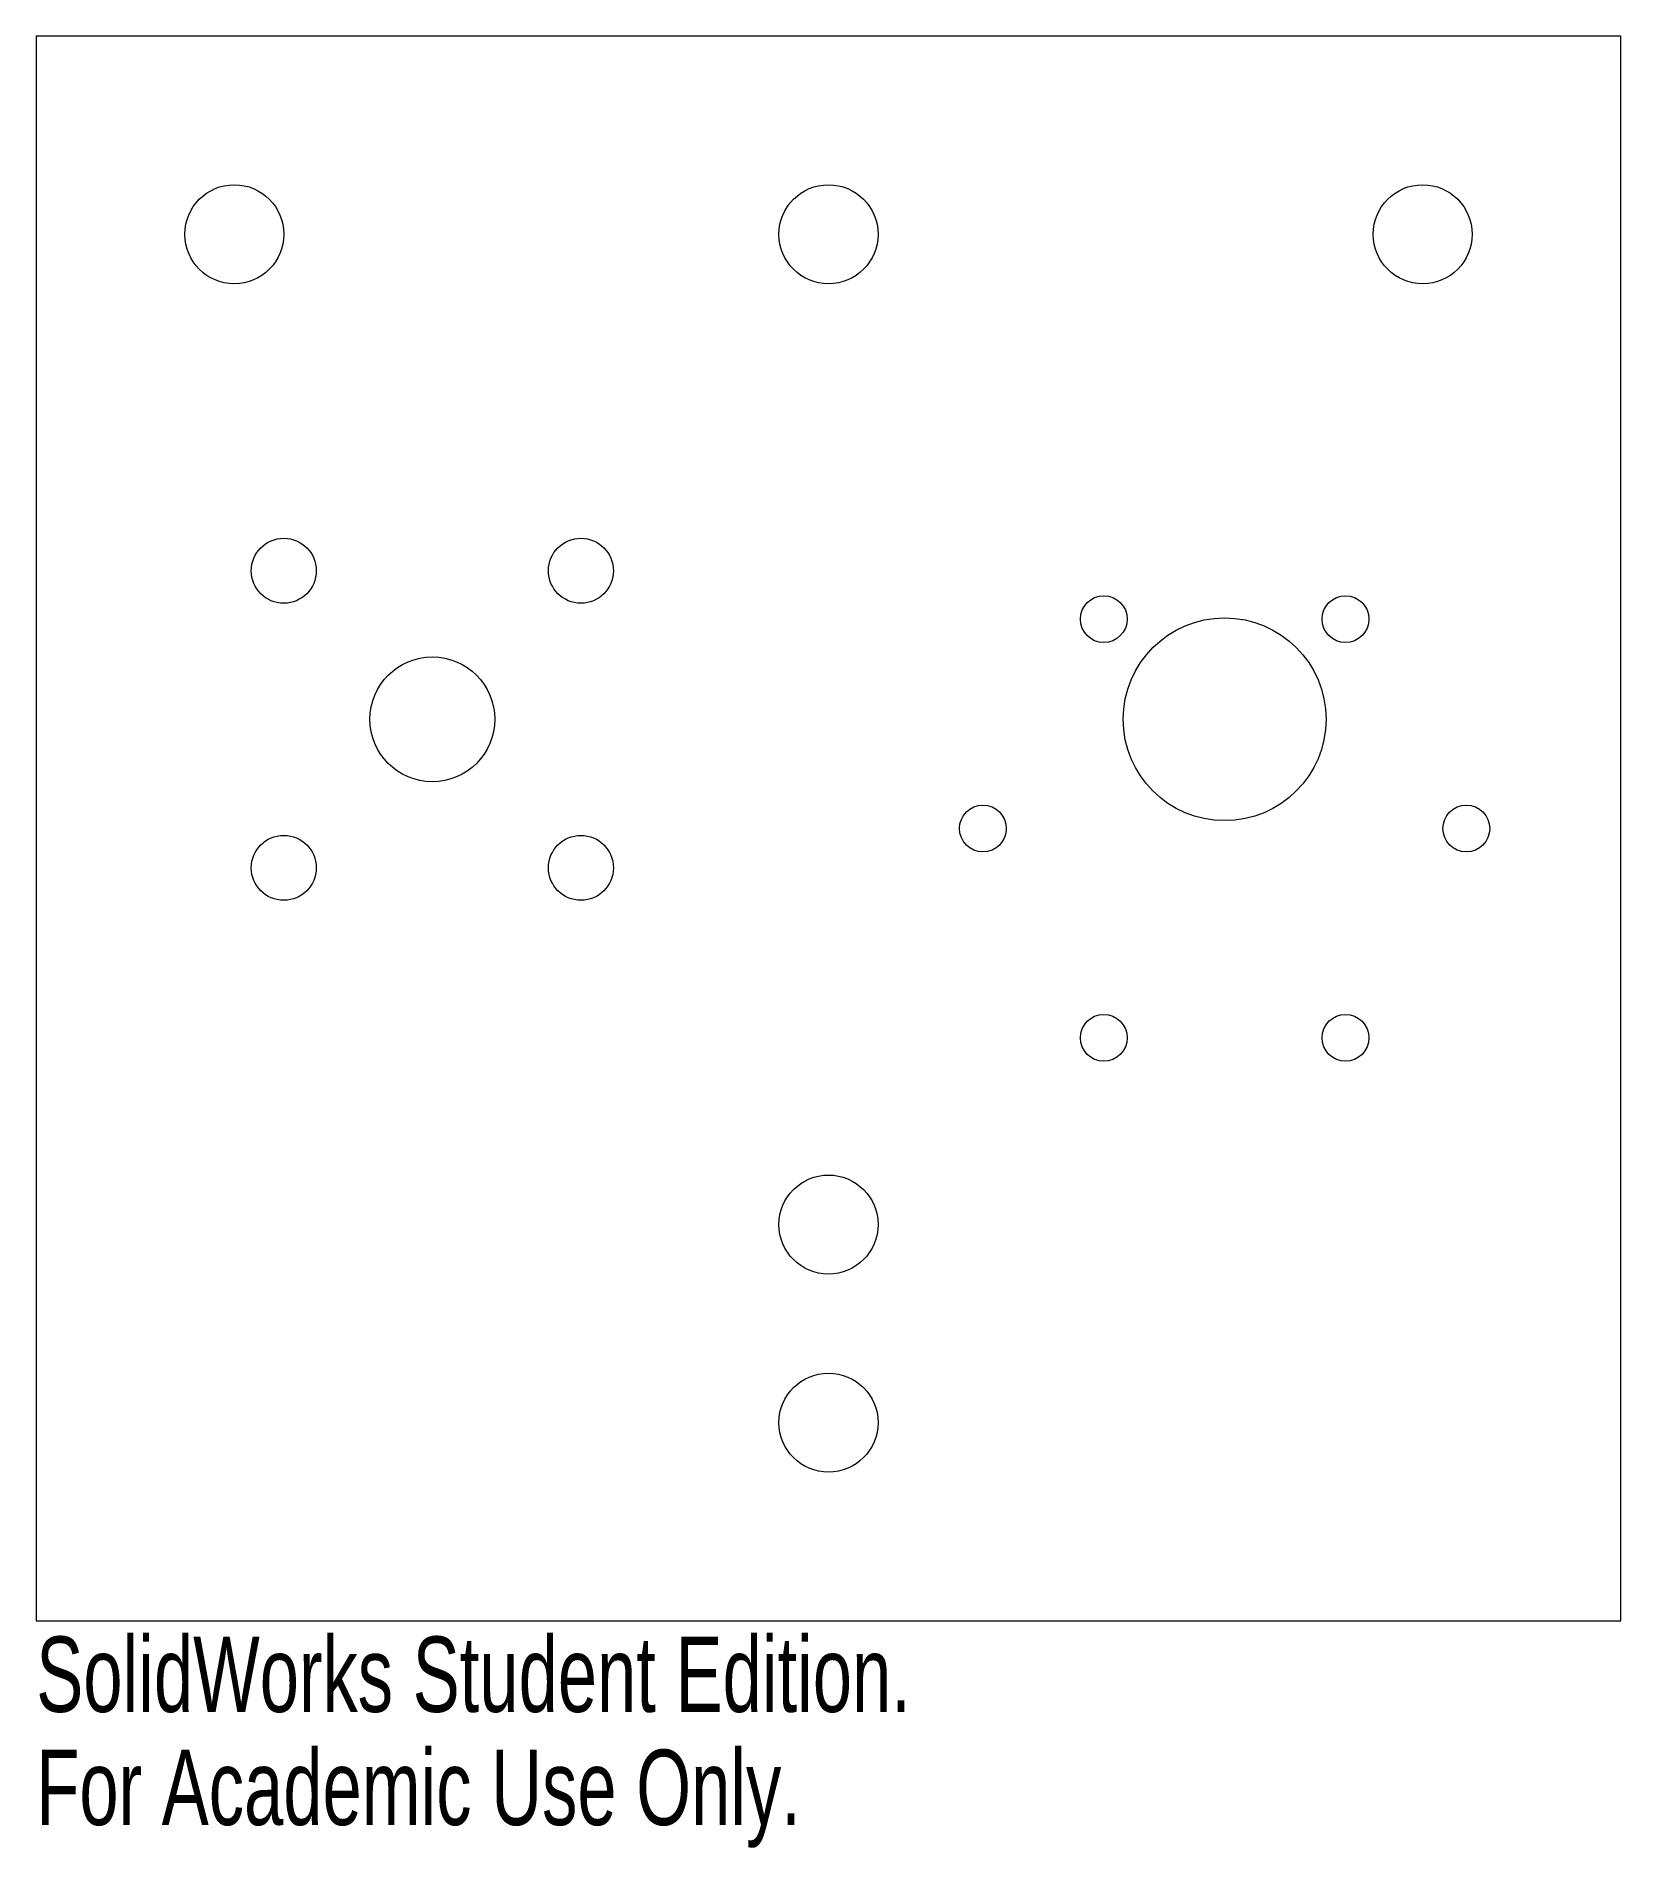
# Model space of a CAD drawing. Header units: inches. Extents: x 0 to 4, y -0.57 to 4.
import ezdxf

# ---------------------------------------------------------------- set-up
doc = ezdxf.new("R2010")
doc.units = ezdxf.units.IN
doc.header["$MEASUREMENT"] = 0
doc.styles.add('SLDTEXTSTYLE0', font='TXT', dxfattribs={"width": 0.7})

msp = doc.modelspace()

# ---------------------------------------------------------------- linework, layer by layer
at = {"color": 7, "linetype": 'Continuous', "lineweight": 15}
for p, q in [((4, 4), (0, 4)), ((0, 4), (0, 0)), ((4, 0), (4, 4)), ((0, 0), (4, 0))]:
    msp.add_line(p, q, dxfattribs=at)
for centre, radius in [((0.5, 3.5), 0.125), ((2, 3.5), 0.125), ((3.5, 3.5), 0.125), ((0.625, 2.6506), 0.082), ((1.375, 2.6506), 0.082), ((2.6949, 2.5285), 0.0591), ((3.3051, 2.5285), 0.0591), ((3, 2.2756), 0.2559), ((1, 2.2756), 0.1575), ((2.3898, 2), 0.0591), ((3.6102, 2), 0.0591), ((0.625, 1.9006), 0.082), ((1.375, 1.9006), 0.082), ((2.6949, 1.4715), 0.0591), ((3.3051, 1.4715), 0.0591), ((2, 1), 0.125), ((2, 0.5), 0.125)]:
    msp.add_circle(centre, radius, dxfattribs=at)

# ---------------------------------------------------------------- texts
at = {"color": 7, "linetype": 'Continuous', "char_height": 0.1903, "attachment_point": 1, "style": 'SLDTEXTSTYLE0'}
for s, insert in [('SolidWorks Student Edition.', (0, -0.0401)), ('For Academic Use Only.', (0, -0.3256))]:
    msp.add_mtext(s, dxfattribs=dict(at, insert=insert))

doc.saveas('drawing.dxf')
